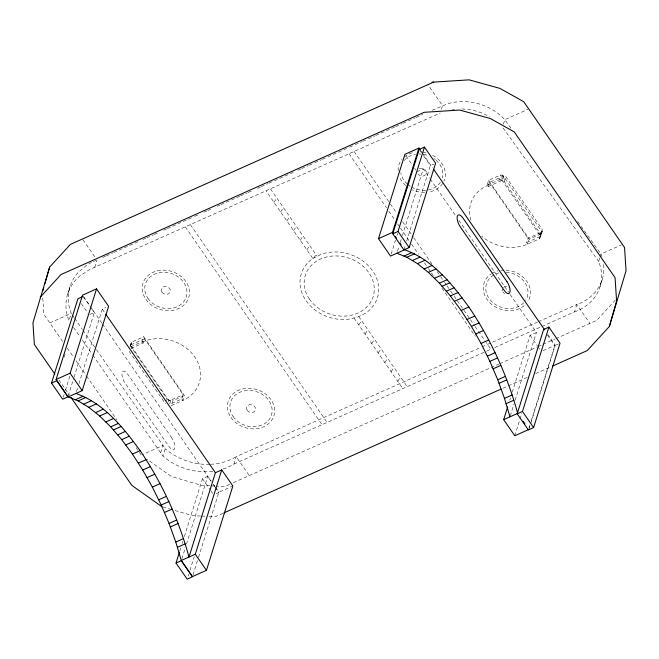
<?xml version="1.0" encoding="UTF-8"?>
<svg xmlns="http://www.w3.org/2000/svg" width="659" height="659" viewBox="0 0 659 659"><rect width="100%" height="100%" fill="white"/><g stroke="black" fill="none" stroke-linecap="round" stroke-linejoin="round"><path stroke-width="0.49" stroke-dasharray="3.29 2.47" d="M130.062 346.321L131.742 342.103L143.744 336.749L184.396 395.532L182.856 400.45L171.241 405.639L172.79 400.721L184.396 395.532M540.322 237.397L542.2 231.12L542.077 229.118L505.7 176.521L503.946 175.541L500.609 174.981L488.607 180.335L487.067 185.261L488.014 186.629L502.034 180.368L503.369 176.118L542.036 232.026L539.326 238.855L527.719 244.044A38.453 31.92 17.4 0 1 481.754 236.219M542.2 231.12L539.326 238.855M67.63 294.211L69.945 286.83M91.576 262.323L86.51 265.248L77.96 272.653A54.722 45.422 17.4 0 0 69.632 308.577L71.23 313.371L68.915 320.752L67.317 315.958A54.722 45.422 17.4 0 1 75.645 280.034L79.632 276.088L89.262 269.712L440.212 113.043M64.154 357.186L65.381 353.257M94.698 267.397L97.013 260.017M63.28 397.22L64.203 394.28M65.43 390.359L70.035 375.646M68.231 395.853L73.759 378.2M74.072 377.22L94.352 312.506L90.448 306.863M76.485 391.504L77.713 387.583M78.948 383.662L102.302 309.137L105.901 307.531M130.144 345.786L130.919 343.331M131.742 342.103L130.202 347.029L142.204 341.667L143.744 336.749M130.993 348.471L143.151 343.042L144.478 338.792L183.144 394.7L181.81 398.95L169.758 404.338M166.546 400.639L167.056 399L130.688 346.403L130.581 344.682M168.597 401.776L169.108 400.137L167.056 399M169.692 403.901L170.714 400.623L172.79 400.721M160.697 452.824L163.004 445.435L142.204 454.792M212.7 471.309A54.829 45.512 17.4 0 1 210.913 471.506L204.537 471.77A54.829 45.512 17.4 0 1 162.954 456.077L165.269 448.688L95.193 347.861M179.726 551.27L180.953 547.349M182.189 543.428L182.798 541.467M184.339 536.558L202.47 478.706L207.725 476.358L211.069 481.194M181.909 558.725L184.99 548.922M186.522 544.021L207.725 476.358M188.103 576.205L188.721 574.244M189.949 570.323L194.248 556.6M193.054 574.837L198.26 557.967M198.59 557.193L218.854 492.273L231.943 486.424M223.072 469.027A54.829 45.512 17.4 0 0 233.904 464.068L236.21 456.687L481.128 347.268M391.158 254.11L395.458 240.378M396.998 235.477L397.608 233.517M441.365 109.353L442.519 105.662L427.979 84.632M397.468 251.285L399 246.384M400.235 242.463L401.158 239.522M402.385 235.601L423.276 168.918L429.693 178.194M403.918 249.909L405.458 245M406.685 241.079L430.343 165.582L433.853 164.009M503.352 124.287L504.802 119.674L527.826 109.386M488.014 186.629L489.349 182.378L503.369 176.118M487.067 185.261L499.061 179.899L500.609 174.981M499.061 179.899L500.791 179.981L502.331 175.055M540.66 236.046L540.537 234.044L504.16 181.447L502.405 180.467L503.946 175.541M504.16 181.447L505.7 176.521M540.874 233.937L529.259 239.126L527.719 244.044L526.681 242.545L528.016 238.294L542.036 232.026M540.537 234.044L542.077 229.118M509.811 400.029L510.42 398.069M512.265 392.187L530.091 335.316L536.401 332.498L508.995 292.868M510.28 415.845L513.971 404.074M515.198 400.153L536.401 332.498M514.803 435.756L519.72 420.071M520.033 419.091L521.87 413.201M528.963 427.955L529.885 425.014M531.113 421.093L554.771 345.588L558.28 344.023M528.831 429.495L530.363 424.585M530.676 423.605L555.257 345.168L546.476 332.474M494.637 347.581L574.533 311.888L576.839 304.507A51.163 42.464 17.4 0 0 603.611 264.292M574.533 311.888A51.163 42.464 17.4 0 0 598.636 261.434L599.789 257.743M600.077 256.821L600.942 254.053L621.503 244.868M599.97 286.846L602.285 279.465M273.996 202.329L276.854 198.128M280.61 211.901L283.477 207.692M286.92 221.02L289.779 216.811M293.535 230.584L296.402 226.383M300.224 240.263L303.091 236.054M306.839 249.827L309.705 245.626M313.799 257.99L316.015 254.745M358.76 324.895L361.618 320.694M365.061 334.022L367.928 329.813M371.684 343.586L374.543 339.385M378.184 352.985L381.042 348.784M384.798 362.557L387.665 358.348M391.108 371.676L393.967 367.475M397.723 381.24L400.59 377.039M615.374 300.043L596.749 320.365L556.138 338.512M312.836 258.493L321.328 254.226A39.927 33.139 17.4 0 1 371.692 269.556A39.927 33.139 17.4 0 1 365.803 313.05L357.359 317.284L347.688 319.36A39.927 33.139 17.4 0 1 304.359 297.967A39.927 33.139 17.4 0 1 312.836 258.485L266.055 190.846M102.647 257.496L105.465 256.244M106.404 255.824L112.977 252.883M113.908 252.463L138.324 241.556M143.019 239.464L145.837 238.204M146.776 237.784L153.349 234.851M154.288 234.431L158.976 232.33M163.671 230.238L166.488 228.978M167.427 228.558L193.721 216.811M194.66 216.391L199.347 214.299M204.043 212.198L206.86 210.938M207.799 210.518L212.495 208.425M217.19 206.325L220.007 205.073M220.946 204.652L239.719 196.258M240.659 195.838L247.232 192.906M248.171 192.486L252.867 190.385M257.562 188.293L260.379 187.032M261.318 186.612L267.892 183.68M268.831 183.26L273.526 181.159M274.465 180.739L293.239 172.353M297.934 170.253L300.751 169.001M301.69 168.58L308.264 165.64M309.203 165.22L313.898 163.127M314.837 162.707L321.403 159.766M322.342 159.346L327.037 157.254M327.976 156.834L348.636 147.608M349.575 147.188L354.27 145.087M355.209 144.667L361.775 141.734M362.714 141.314L367.409 139.214M368.348 138.794L374.922 135.861M375.861 135.441L394.642 127.055M395.581 126.635L402.147 123.694M403.086 123.274L415.294 117.821M416.233 117.401L422.806 114.468M432.197 110.275L447.543 103.801A49.17 40.809 17.4 0 1 501.318 116.182L504.802 119.674L511.969 129.691M49.837 322.926L71.23 313.371M89.97 314.458L94.352 312.506M416.966 171.744L423.276 168.918M144.478 338.792L130.457 345.052L169.124 400.96L183.144 394.7M526.681 242.545L540.701 236.276L502.034 180.368M482.067 346.848L537.431 322.119M538.37 321.699L576.839 304.507L589.92 323.421M233.904 464.068L485.815 351.519M486.663 351.148L490.873 349.262L486.202 342.499M229.62 484.381L224.941 486.474L215.987 486.078M233.368 482.701L498.896 364.081M499.835 363.661L537.373 346.889M538.304 346.477L542.06 344.797M543 344.377L555.199 338.932M216.243 493.649L218.87 492.471L215.526 487.644M543.098 350.596L555.257 345.168M222.989 513.312L215.477 516.664L206.522 516.277M502.784 388.316L507.479 386.215M508.419 385.795L527.192 377.409M535.643 373.637L550.669 366.923M93.389 261.557L96.107 260.404M209.686 464.266L206.852 464.389A54.829 45.512 17.4 0 1 165.269 448.688M210.633 464.233L213.228 464.125A54.829 45.512 17.4 0 0 236.21 456.687L249.291 475.592M210.015 485.815L202.058 485.469L171.406 476.506L147.155 459.339M211.012 485.864L214.991 486.037M200.55 516.013L192.593 515.668L174.396 510.346M201.547 516.055L205.526 516.236M162.897 506.985L169.602 508.946M500.791 179.981L502.405 180.467M169.108 400.137L170.714 400.623M577.655 221.506L600.942 254.053A51.163 42.464 17.4 0 1 601.873 256.582M503.089 127.887L598.636 261.434M72.399 315.051L74.154 317.58M74.739 318.421L82.334 329.352M82.919 330.192L94.608 347.021M73.594 327.482L80.019 336.733M82.359 340.102L92.301 354.402M92.886 355.242L162.954 456.077M488.607 180.335L529.259 239.126M489.349 182.378L528.016 238.294M420.104 149.733L421.859 152.278M422.444 153.119L432.395 167.501M420.318 151.076L421.43 152.69M423.655 155.911L430.343 165.582M547.53 335.118L554.771 345.588M430.278 179.042L455.929 216.136M458.845 220.353L508.41 292.028M406.059 155.969L412.377 165.104M414.676 168.424L415.821 170.08M530.091 335.316L537.332 345.794M537.892 346.593L540.116 349.822M354.114 151.504L389.766 203.054M390.35 203.903L396.776 213.195M402.624 221.646L413.144 236.861M413.728 237.71L432.428 264.753M437.106 271.508L440.031 275.734M440.616 276.582L444.117 281.657M444.701 282.497L446.456 285.034M447.041 285.882L449.965 290.108M450.55 290.948L453.474 295.174M454.059 296.023L463.409 309.541M463.994 310.389L469.834 318.841M470.419 319.681L474.513 325.595M475.098 326.444L485.617 341.659M349.056 153.761L386.462 207.849M388.802 211.234L394.642 219.686M397.566 223.912L399.906 227.289M400.491 228.138L409.255 240.815M411.595 244.192L418.605 254.333M424.454 262.784L427.955 267.859M428.539 268.699L430.879 272.085M431.464 272.925L433.218 275.462M441.983 288.14L475.296 336.312M270.462 188.878L317.111 256.335M358.768 316.575L407.221 386.635M353.99 318.009L402.814 388.604M190.36 224.661L327.119 422.419M185.303 226.918L322.062 424.676M83.05 239.827L95.267 257.496M142.204 341.667L143.151 343.042M181.81 398.95L182.856 400.45A38.453 31.92 17.4 0 0 194.718 356.89A38.453 31.92 17.4 0 0 142.418 341.988M102.302 309.137L105.218 313.354M129.148 351.321L165.516 403.918M83.701 296.847L89.55 305.306M90.135 306.147L101.84 323.075M102.425 323.915L211.242 481.276M213.582 484.662L214.752 486.35M215.345 487.199L218.854 492.273M83.207 296.385L89.888 306.056M213.294 484.414L214.966 486.836M202.47 478.706L210.27 489.991M210.822 490.798L213.607 494.827M81.288 303.577L87.977 313.239M62.654 341.461L43.824 314.236L42.736 297.506M67.309 348.207L73.141 356.626M76.049 360.844L85.958 375.16M86.535 376.009L116.832 419.816M136.059 447.618L141.306 455.196M58.873 379.881L69.376 395.079M452.453 109.551A49.17 40.809 17.4 0 1 454.323 109.303M461.926 108.974A49.17 40.809 17.4 0 1 489.736 116.841M504.745 293.617A4.654 3.863 17.4 0 1 503.006 292.085M502.504 291.113A4.654 3.863 17.4 0 1 502.413 289.079M503.517 287.382A4.654 3.863 17.4 0 1 509.02 287.077M442.626 183.474A23.955 19.885 17.4 0 1 428.721 192.074M424.693 192.444A23.955 19.885 17.4 0 1 412.303 189.8M405.689 185.508A23.955 19.885 17.4 0 1 399.494 176.942M398.127 170.796A23.955 19.885 17.4 0 1 401.866 159.445M404.387 156.891A23.955 19.885 17.4 0 1 413.761 152.46M422.576 152.097A23.955 19.885 17.4 0 1 426.95 152.979M432.732 155.335A23.955 19.885 17.4 0 1 443.886 181.184M523.806 302.703A21.434 17.793 17.4 0 1 490.164 299.861A21.434 17.793 17.4 0 1 498.896 272.917M506.063 272.249A21.434 17.793 17.4 0 1 525.585 300.471M524.218 305.628A23.955 19.885 17.4 0 1 490.107 303.008A23.955 19.885 17.4 0 1 491.013 273.971M491.787 273.46A23.955 19.885 17.4 0 1 497.957 270.865M500.873 270.297A23.955 19.885 17.4 0 1 503.921 270.075M505.972 270.116A23.955 19.885 17.4 0 1 527.785 301.657M440.426 182.288A21.434 17.793 17.4 0 1 411.875 187.238M410.285 186.299A21.434 17.793 17.4 0 1 408.061 184.685M407.377 184.1A21.434 17.793 17.4 0 1 400.812 172.839M404.156 160.532A21.434 17.793 17.4 0 1 415.467 154.363M419.075 154.025A21.434 17.793 17.4 0 1 420.912 154.066M423.671 154.379A21.434 17.793 17.4 0 1 429.05 155.911M433.935 158.555A21.434 17.793 17.4 0 1 435.393 159.659M436.077 160.236A21.434 17.793 17.4 0 1 442.337 178.045M419.281 168.63A4.654 3.863 17.4 0 1 425.607 170.434A4.654 3.863 17.4 0 1 424.174 175.706A4.654 3.863 17.4 0 1 417.847 173.902M470.979 220.164A38.453 31.92 17.4 0 1 487.289 185.583M171.785 437.897L127.813 374.32A8.196 3.328 65.9 0 0 122.137 372.45A8.196 3.328 65.9 0 0 125.078 383.044L169.05 446.621A8.196 3.328 65.9 0 0 174.726 448.491A8.196 3.328 65.9 0 0 171.785 437.897M231.037 417.534A23.955 19.885 17.4 0 0 271.912 419.915A23.955 19.885 17.4 0 0 250.099 388.373A23.955 19.885 17.4 0 0 231.037 417.534M145.878 299.351A23.955 19.885 17.4 0 0 186.752 301.731A23.955 19.885 17.4 0 0 164.939 270.19A23.955 19.885 17.4 0 0 145.878 299.351M233.138 416.595A21.434 17.793 17.4 0 0 269.712 418.72A21.434 17.793 17.4 0 0 250.198 390.499A21.434 17.793 17.4 0 0 233.138 416.595M247.133 410.343A4.654 3.863 17.4 0 0 255.074 410.804A4.654 3.863 17.4 0 0 250.84 404.675A4.654 3.863 17.4 0 0 247.133 410.343M161.974 292.159A4.654 3.863 17.4 0 0 169.915 292.621A4.654 3.863 17.4 0 0 165.681 286.492A4.654 3.863 17.4 0 0 161.974 292.159M147.978 298.412A21.434 17.793 17.4 0 0 184.553 300.545A21.434 17.793 17.4 0 0 165.038 272.324A21.434 17.793 17.4 0 0 147.978 298.412M309.359 299.005A35.561 29.515 17.4 0 0 370.061 303.099A35.561 29.515 17.4 0 0 338.24 256.03A35.561 29.515 17.4 0 0 309.359 299.005"/><path stroke-width="0.99" d="M433.638 82.103L70.455 244.357L49.639 267.068L32.95 322.778L34.359 344.435L54.788 373.974M42.967 290.619L43.799 287.67M44.911 283.749L49.639 267.068M552.547 366.083L587.284 350.563L609.361 326.477L616.585 300.965L615.078 277.686L514.259 131.907L490.461 118.587L459.694 110.045L424.174 112.302L60.999 274.556L40.174 297.267M51.517 383.068L56.781 380.713L67.918 396.833L62.663 399.181L51.517 383.068L77.943 298.741L82.326 296.781M56.106 379.477L82.532 295.15L96.552 288.889L108.611 306.32L82.186 390.647L68.157 396.907L56.106 379.477L70.126 373.216L96.552 288.889M176.035 563.033L181.299 560.685L192.444 576.798L187.181 579.154L176.035 563.033L179.421 552.25M68.157 396.907L78.182 400.894L88.734 407.295L99.641 415.994L110.696 426.834L121.693 439.611L132.434 454.092L142.723 470.024L152.369 487.1L161.2 505.016L169.058 523.444L175.788 542.044L181.283 560.488L192.428 576.6L206.448 570.332L232.874 486.004L221.729 469.892L215.419 472.709L188.993 557.036C178.663 519.226 162.188 483.08 140.145 450.649C123.274 427.518 103.834 403.209 75.876 393.464M181.283 560.488L195.303 554.219L221.729 469.892M528.831 429.495L514.803 435.756L503.665 419.643L517.686 413.374C507.356 375.564 490.881 339.418 468.837 306.987C451.967 283.856 432.526 259.547 404.568 249.802L390.54 256.071L378.488 238.64L404.914 154.313L418.935 148.044L420.104 149.733M378.488 238.64L392.509 232.372L418.935 148.044M392.772 233.788L419.198 149.461L424.462 147.114L435.607 163.226L409.173 247.553L403.918 249.909L392.772 233.788L398.036 231.441L424.462 147.114M503.665 419.643L507.661 406.9M517.2 413.803L543.626 329.475L548.889 327.128L560.035 343.24L533.601 427.567L528.345 429.915L517.2 413.803L522.463 411.455L548.889 327.128M609.361 326.477L626.05 270.775L624.534 247.487L523.724 101.708L499.926 88.388L469.15 79.846L432.049 82.21M75.299 399.749L83.009 396.306M78.182 400.894L85.892 397.451M403.992 256.087L411.702 252.644M396.85 253.245L406.875 257.232L414.585 253.789M83.627 404.198L91.337 400.754M412.312 260.536L420.03 257.092M88.734 407.295L96.453 403.852M406.875 257.232L417.427 263.633L425.146 260.19M95.456 412.658L103.166 409.214M424.149 268.996L431.859 265.552M99.641 415.994L107.351 412.55M417.427 263.633L428.334 272.332L436.044 268.888M105.728 421.966L113.447 418.523M434.421 278.304L442.14 274.861M110.696 426.834L118.406 423.391M428.334 272.332L439.388 283.172L447.099 279.729M113.364 429.94L121.075 426.497M442.057 286.278L449.767 282.835M117.64 434.899L125.35 431.456M446.324 291.237L454.043 287.794M121.693 439.611L129.403 436.167M439.388 283.172L450.385 295.949L458.096 292.505M125.663 444.973L133.382 441.522M454.356 301.311L462.066 297.86M132.434 454.092L140.145 450.649M450.385 295.949L461.127 310.43L468.837 306.987M138.291 463.162L146.001 459.718M466.984 319.5L474.694 316.056M142.723 470.024L150.433 466.572M461.127 310.43L471.416 326.362L479.126 322.91M147.031 477.643L154.741 474.2M475.724 333.981L483.434 330.538M152.369 487.1L160.079 483.648M471.416 326.362L481.062 343.438L488.772 339.986M158.646 499.827L166.356 496.375M487.339 356.165L495.049 352.713M161.2 505.016L168.918 501.565M481.062 343.438L489.892 361.354L497.603 357.903M164.396 512.504L172.106 509.061M493.089 368.842L500.799 365.399M169.058 523.444L176.769 520M509.975 416.826L504.481 398.382L497.751 379.782L505.461 376.338M170.343 526.986L178.054 523.543M499.028 383.324L506.746 379.881M223.928 512.891L500.906 389.156M175.788 542.044L183.507 538.601M504.481 398.382L512.2 394.939M177.37 547.349L185.08 543.897M506.063 403.687L513.773 400.235M161.941 506.705L131.841 485.395L71.131 397.608M433.564 169.198L544.721 329.937M398.036 231.441L409.173 247.553M522.463 411.455L533.601 427.567M392.509 232.372L393.662 234.036M395.384 236.523L396.529 238.179M399.972 243.163L401.117 244.827M523.254 421.439L524.926 423.852M105.794 314.195L215.419 472.709M70.126 373.216L82.186 390.647M195.303 554.219L206.448 570.332M489.892 361.354L497.751 379.782M506.96 281.657L462.989 218.088A8.196 3.328 65.9 0 0 457.313 216.218A8.196 3.328 65.9 0 0 460.254 226.811L504.226 290.38A8.196 3.328 65.9 0 0 509.901 292.25A8.196 3.328 65.9 0 0 506.96 281.657"/></g></svg>
